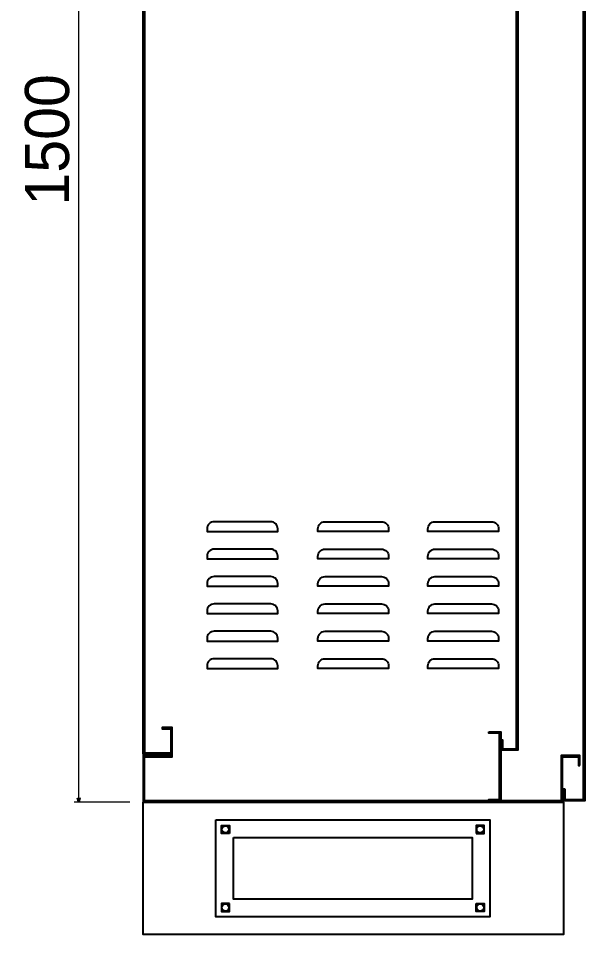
# Model space of a CAD drawing. Header units: millimetres. Extents: x 0 to 6126, y 0 to 4331.
# Drawn here: x 4564 to 5206, y 2349 to 3387 of the extents above; entities that cross this region are included whole.
import ezdxf

# ---------------------------------------------------------------- set-up
doc = ezdxf.new("R2010")
doc.units = ezdxf.units.MM
doc.linetypes.add('DASHED', pattern=[0.75, 0.5, -0.25])
doc.layers.add('DIM', color=253, linetype='Continuous')
doc.layers.add('THIET BI', color=2, linetype='Continuous')
doc.dimstyles.new('CNC', dxfattribs={"dimtxt": 50, "dimasz": 5, "dimexe": 5, "dimexo": 15, "dimgap": 10, "dimtad": 1, "dimdec": 0, "dimtxsty": 'Standard', "dimblk": 'OPEN30', "dimcen": 10, "dimclrd": 5, "dimclre": 5, "dimclrt": 3, "dimazin": 3, "dimtfac": 1, "dimtdec": 0, "dimtmove": 0, "dimatfit": 3, "dimldrblk": 'ARCHTICK', "dimlwd": 9, "dimlwe": 9})

# ---------------------------------------------------------------- blocks, each defined once
blk = doc.blocks.new('*D14')
at = {"color": 0, "linetype": 'ByBlock', "lineweight": -2}
for p, q in [((4631.5, 3994), (4632.8, 3999)), ((4632.8, 3999), (4634.2, 3994)), ((4632.8, 3999), (4632.8, 3994)), ((4632.8, 2499), (4631.5, 2504)), ((4634.2, 2504), (4632.8, 2499)), ((4632.8, 2499), (4632.8, 2504))]:
    blk.add_line(p, q, dxfattribs=at)
at = {"layer": 'Defpoints', "color": 0, "ltscale": 3, "transparency": 16777216}
for p in [(4632.8, 3999), (4705.7, 3999), (4705.7, 2499)]:
    blk.add_point(p, dxfattribs=at)
at = {"layer": 'DIM', "color": 5, "lineweight": 9, "ltscale": 3, "transparency": 16777216}
for p, q in [((4690.7, 3999), (4627.8, 3999)), ((4632.8, 2504), (4632.8, 3994)), ((4690.7, 2499), (4627.8, 2499))]:
    blk.add_line(p, q, dxfattribs=at)
at = {"layer": 'DIM', "color": 3, "ltscale": 3, "transparency": 16777216, "insert": (4597.3, 3249), "char_height": 50, "attachment_point": 5, "rotation": 90}
blk.add_mtext('1500', dxfattribs=at)
blk = doc.blocks.new('_ArchTick')
at = {"color": 0, "const_width": 0.15}
blk.add_lwpolyline([(-0.5, -0.5), (0.5, 0.5)], dxfattribs=at)
blk = doc.blocks.new('_Open30')
at = {"color": 0, "linetype": 'ByBlock', "lineweight": -2}
for p, q in [((-1, 0.27), (0, 0)), ((0, 0), (-1, -0.27)), ((0, 0), (-1, 0))]:
    blk.add_line(p, q, dxfattribs=at)

msp = doc.modelspace()

# ---------------------------------------------------------------- linework, layer by layer
at = {"color": 7}
for points in [[(5183.2, 2514), (5183.2, 2502), (5204.2, 2502), (5204.2, 3958.5), (5183.2, 3958.5), (5183.2, 3946.5), (5181.7, 3946.5), (5181.7, 3960), (5205.7, 3960), (5205.7, 2500.5), (5181.7, 2500.5), (5181.7, 2514)], [(5200.2, 2540.5), (5200.2, 2552), (5179.2, 2552), (5179.2, 2500.5), (4707.2, 2500.5), (4707.2, 2550.5), (4738.7, 2550.5), (4738.7, 2583.5), (4727.2, 2583.5), (4727.2, 2582), (4737.2, 2582), (4737.2, 2552), (4705.7, 2552), (4705.7, 2499), (5180.7, 2499), (5180.7, 2550.5), (5198.7, 2550.5), (5198.7, 2540.5)], [(4788.2, 2479), (5098.2, 2479), (5098.2, 2369), (4788.2, 2369)]]:
    msp.add_lwpolyline(points, close=True, dxfattribs=at)
at = {"color": 7, "ltscale": 0.5}
msp.add_lwpolyline([(4736.2, 2553.5), (4705.7, 2553.5), (4705.7, 3908.5), (4736.2, 3908.5), (4736.2, 3907), (4707.2, 3907), (4707.2, 2555), (4736.2, 2555)], close=True, dxfattribs=at)
at = {"color": 6, "ltscale": 0.5}
msp.add_lwpolyline([(5111, 3892.5), (5111, 3904), (5130, 3904), (5130, 2558), (5111, 2558), (5111, 2569.5), (5112.5, 2569.5), (5112.5, 2559.5), (5128.5, 2559.5), (5128.5, 3902.5), (5112.5, 3902.5), (5112.5, 3892.5)], close=True, dxfattribs=at)
at = {"color": 2}
for points in [[(4850.2, 2816.5), (4786.2, 2816.5, 0.414214), (4778.2, 2808.5), (4778.2, 2805.5), (4858.2, 2805.5), (4858.2, 2808.5, 0.414214)], [(4911.7, 2816.5), (4975.7, 2816.5, -0.414214), (4983.7, 2808.5), (4983.7, 2805.5), (4903.7, 2805.5), (4903.7, 2808.5, -0.414214)], [(5036.2, 2816.5), (5100.2, 2816.5, -0.414214), (5108.2, 2808.5), (5108.2, 2805.5), (5028.2, 2805.5), (5028.2, 2808.5, -0.414214)], [(4850.2, 2785.5), (4786.2, 2785.5, 0.414214), (4778.2, 2777.5), (4778.2, 2774.5), (4858.2, 2774.5), (4858.2, 2777.5, 0.414214)], [(4911.7, 2785.5), (4975.7, 2785.5, -0.414214), (4983.7, 2777.5), (4983.7, 2774.5), (4903.7, 2774.5), (4903.7, 2777.5, -0.414214)], [(5036.2, 2785.5), (5100.2, 2785.5, -0.414214), (5108.2, 2777.5), (5108.2, 2774.5), (5028.2, 2774.5), (5028.2, 2777.5, -0.414214)], [(4850.2, 2754.5), (4786.2, 2754.5, 0.414214), (4778.2, 2746.5), (4778.2, 2743.5), (4858.2, 2743.5), (4858.2, 2746.5, 0.414214)], [(4911.7, 2754.5), (4975.7, 2754.5, -0.414214), (4983.7, 2746.5), (4983.7, 2743.5), (4903.7, 2743.5), (4903.7, 2746.5, -0.414214)], [(5036.2, 2754.5), (5100.2, 2754.5, -0.414214), (5108.2, 2746.5), (5108.2, 2743.5), (5028.2, 2743.5), (5028.2, 2746.5, -0.414214)], [(4850.2, 2723.5), (4786.2, 2723.5, 0.414214), (4778.2, 2715.5), (4778.2, 2712.5), (4858.2, 2712.5), (4858.2, 2715.5, 0.414214)], [(4911.7, 2723.5), (4975.7, 2723.5, -0.414214), (4983.7, 2715.5), (4983.7, 2712.5), (4903.7, 2712.5), (4903.7, 2715.5, -0.414214)], [(5036.2, 2723.5), (5100.2, 2723.5, -0.414214), (5108.2, 2715.5), (5108.2, 2712.5), (5028.2, 2712.5), (5028.2, 2715.5, -0.414214)], [(4850.2, 2692.5), (4786.2, 2692.5, 0.414214), (4778.2, 2684.5), (4778.2, 2681.5), (4858.2, 2681.5), (4858.2, 2684.5, 0.414214)], [(4911.7, 2692.5), (4975.7, 2692.5, -0.414214), (4983.7, 2684.5), (4983.7, 2681.5), (4903.7, 2681.5), (4903.7, 2684.5, -0.414214)], [(5036.2, 2692.5), (5100.2, 2692.5, -0.414214), (5108.2, 2684.5), (5108.2, 2681.5), (5028.2, 2681.5), (5028.2, 2684.5, -0.414214)], [(4850.2, 2661.5), (4786.2, 2661.5, 0.414214), (4778.2, 2653.5), (4778.2, 2650.5), (4858.2, 2650.5), (4858.2, 2653.5, 0.414214)], [(4911.7, 2661.5), (4975.7, 2661.5, -0.414214), (4983.7, 2653.5), (4983.7, 2650.5), (4903.7, 2650.5), (4903.7, 2653.5, -0.414214)], [(5036.2, 2661.5), (5100.2, 2661.5, -0.414214), (5108.2, 2653.5), (5108.2, 2650.5), (5028.2, 2650.5), (5028.2, 2653.5, -0.414214)]]:
    msp.add_lwpolyline(points, format="xyb", close=True, dxfattribs=at)
at = {"color": 3, "ltscale": 0.5}
msp.add_lwpolyline([(5097.2, 2578.5), (5110.7, 2578.5), (5110.7, 2500.5), (5097.2, 2500.5), (5097.2, 2502), (5109.2, 2502), (5109.2, 2577), (5097.2, 2577)], close=True, dxfattribs=at)
at = {"color": 7, "ltscale": 3}
msp.add_lwpolyline([(4705.7, 2499), (5181.7, 2499), (5181.7, 2349), (4705.7, 2349)], close=True, dxfattribs=at)
at = {"color": 2}
for points in [[(4803.4, 2463.7), (4794.4, 2463.7), (4794.4, 2472.7), (4803.4, 2472.7)], [(5082.9, 2463.7), (5091.9, 2463.7), (5091.9, 2472.7), (5082.9, 2472.7)], [(4808.2, 2459), (5078.2, 2459), (5078.2, 2389), (4808.2, 2389)], [(4803.4, 2384.2), (4794.4, 2384.2), (4794.4, 2375.2), (4803.4, 2375.2)], [(5082.9, 2384.2), (5091.9, 2384.2), (5091.9, 2375.2), (5082.9, 2375.2)]]:
    msp.add_lwpolyline(points, close=True, dxfattribs=at)
at = {"color": 7}
for centre in [(4798.9, 2468.2), (5087.4, 2468.2), (4798.9, 2379.7), (5087.4, 2379.7)]:
    msp.add_circle(centre, 4, dxfattribs=at)
at = {"layer": 'THIET BI', "color": 4, "linetype": 'DASHED', "ltscale": 0.5}
msp.add_lwpolyline([(4788.2, 2479), (5098.2, 2479), (5098.2, 2369), (4788.2, 2369)], close=True, dxfattribs=at)
msp.add_lwpolyline([(4788.2, 2479), (5098.2, 2479), (5098.2, 2369), (4788.2, 2369)], close=True, dxfattribs=at)

# ---------------------------------------------------------------- dimensions: what is measured, and where the dimension line sits
at = {"layer": 'DIM', "color": 7, "ltscale": 3}
dim = msp.add_linear_dim(base=(4632.8, 3999), p1=(4705.7, 2499), p2=(4705.7, 3999), angle=90, dimstyle='CNC', dxfattribs=at)
dim.commit()
dim.dimension.update_dxf_attribs({"geometry": '*D14', "text_midpoint": (4632.8, 3249), "dimtype": 160})

doc.saveas('drawing.dxf')
